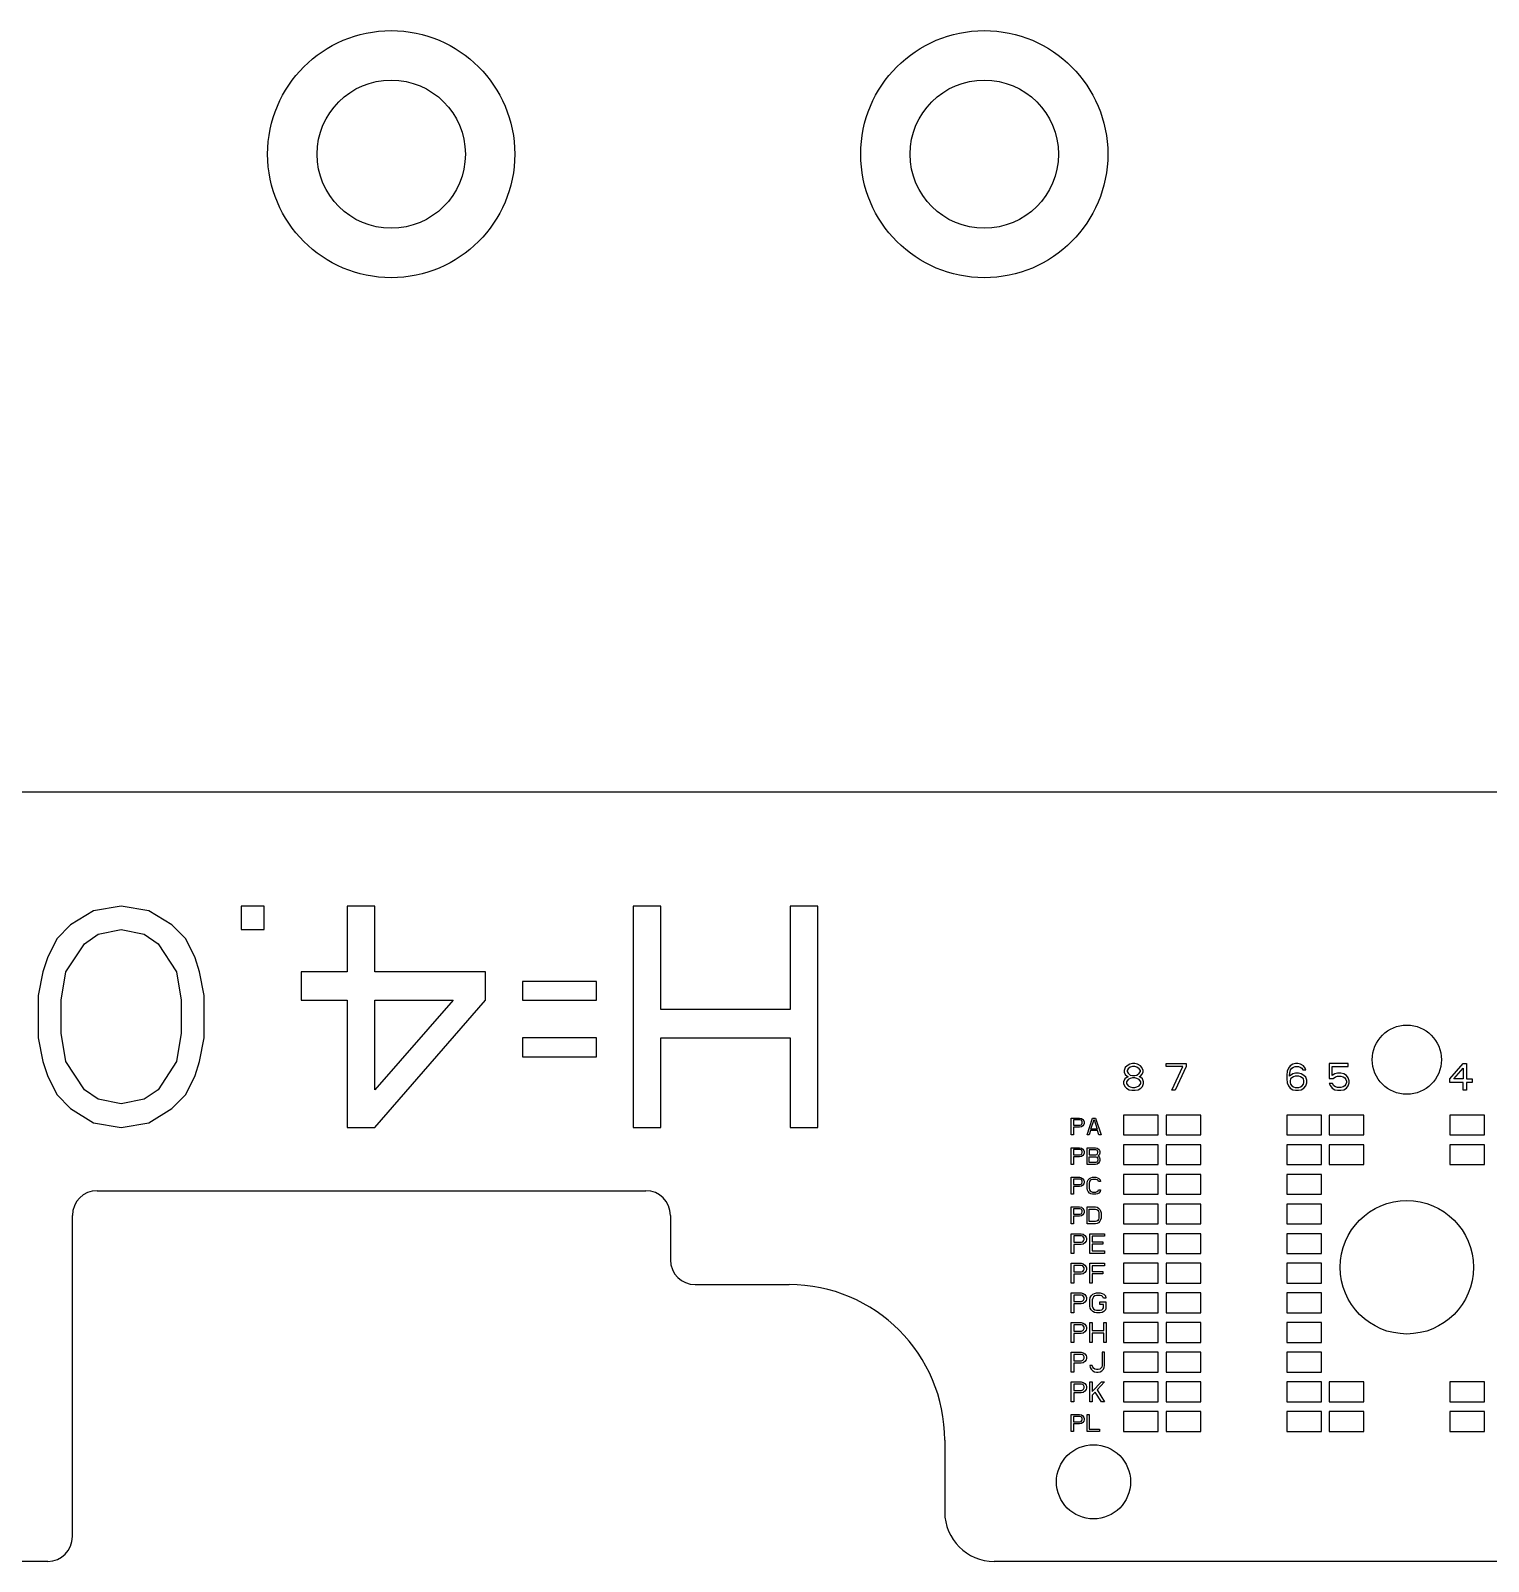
# Model space of a CAD drawing. Header units: millimetres. Extents: x 0 to 594, y 0 to 420.
# Drawn here: x 94.42 to 123.91, y 85.35 to 116.32 of the extents above; entities that cross this region are included whole.
import ezdxf

# ---------------------------------------------------------------- set-up
doc = ezdxf.new("R2010")
doc.units = ezdxf.units.MM
doc.header["$LTSCALE"] = 32.67
doc.layers.add('20_ALL_FEATURES', color=7, linetype='CONTINUOUS')
doc.layers.add('ASSEM_MEM', color=7, linetype='CONTINUOUS')

msp = doc.modelspace()

# ---------------------------------------------------------------- linework, layer by layer
at = {"layer": '20_ALL_FEATURES', "color": 5, "linetype": 'CONTINUOUS'}
for p, q in [((117.233, 94.377), (116.533, 94.377)), ((116.533, 94.377), (116.533, 93.977)), ((117.233, 93.977), (117.233, 94.377)), ((118.093, 94.377), (117.393, 94.377)), ((117.393, 94.377), (117.393, 93.977)), ((118.093, 93.977), (118.093, 94.377)), ((120.533, 94.377), (119.833, 94.377)), ((119.833, 94.377), (119.833, 93.977)), ((120.533, 93.977), (120.533, 94.377)), ((121.393, 94.377), (120.693, 94.377)), ((120.693, 94.377), (120.693, 93.977)), ((121.393, 93.977), (121.393, 94.377)), ((123.833, 94.377), (123.133, 94.377)), ((123.133, 94.377), (123.133, 93.977)), ((123.833, 93.977), (123.833, 94.377)), ((116.533, 93.977), (117.233, 93.977)), ((117.393, 93.977), (118.093, 93.977)), ((119.833, 93.977), (120.533, 93.977)), ((120.693, 93.977), (121.393, 93.977)), ((123.133, 93.977), (123.833, 93.977)), ((117.233, 93.777), (116.533, 93.777)), ((116.533, 93.777), (116.533, 93.377)), ((117.233, 93.377), (117.233, 93.777)), ((118.093, 93.777), (117.393, 93.777)), ((117.393, 93.777), (117.393, 93.377)), ((118.093, 93.377), (118.093, 93.777)), ((120.533, 93.777), (119.833, 93.777)), ((119.833, 93.777), (119.833, 93.377)), ((120.533, 93.377), (120.533, 93.777)), ((121.393, 93.777), (120.693, 93.777)), ((120.693, 93.777), (120.693, 93.377)), ((121.393, 93.377), (121.393, 93.777)), ((123.833, 93.777), (123.133, 93.777)), ((123.133, 93.777), (123.133, 93.377)), ((123.833, 93.377), (123.833, 93.777)), ((116.533, 93.377), (117.233, 93.377)), ((117.393, 93.377), (118.093, 93.377)), ((119.833, 93.377), (120.533, 93.377)), ((120.693, 93.377), (121.393, 93.377)), ((123.133, 93.377), (123.833, 93.377)), ((117.233, 93.177), (116.533, 93.177)), ((116.533, 93.177), (116.533, 92.777)), ((117.233, 92.777), (117.233, 93.177)), ((118.093, 93.177), (117.393, 93.177)), ((117.393, 93.177), (117.393, 92.777)), ((118.093, 92.777), (118.093, 93.177)), ((120.533, 93.177), (119.833, 93.177)), ((119.833, 93.177), (119.833, 92.777)), ((120.533, 92.777), (120.533, 93.177)), ((116.533, 92.777), (117.233, 92.777)), ((117.393, 92.777), (118.093, 92.777)), ((119.833, 92.777), (120.533, 92.777)), ((117.233, 92.577), (116.533, 92.577)), ((116.533, 92.577), (116.533, 92.177)), ((117.233, 92.177), (117.233, 92.577)), ((118.093, 92.577), (117.393, 92.577)), ((117.393, 92.577), (117.393, 92.177)), ((118.093, 92.177), (118.093, 92.577)), ((120.533, 92.577), (119.833, 92.577)), ((119.833, 92.577), (119.833, 92.177)), ((120.533, 92.177), (120.533, 92.577)), ((116.533, 92.177), (117.233, 92.177)), ((117.393, 92.177), (118.093, 92.177)), ((119.833, 92.177), (120.533, 92.177)), ((117.233, 91.977), (116.533, 91.977)), ((116.533, 91.977), (116.533, 91.577)), ((117.233, 91.577), (117.233, 91.977)), ((118.093, 91.977), (117.393, 91.977)), ((117.393, 91.977), (117.393, 91.577)), ((118.093, 91.577), (118.093, 91.977)), ((120.533, 91.977), (119.833, 91.977)), ((119.833, 91.977), (119.833, 91.577)), ((120.533, 91.577), (120.533, 91.977)), ((116.533, 91.577), (117.233, 91.577)), ((117.233, 91.377), (116.533, 91.377)), ((116.533, 91.377), (116.533, 90.977)), ((117.233, 90.977), (117.233, 91.377)), ((117.393, 91.577), (118.093, 91.577)), ((118.093, 91.377), (117.393, 91.377)), ((117.393, 91.377), (117.393, 90.977)), ((118.093, 90.977), (118.093, 91.377)), ((119.833, 91.577), (120.533, 91.577)), ((120.533, 91.377), (119.833, 91.377)), ((119.833, 91.377), (119.833, 90.977)), ((120.533, 90.977), (120.533, 91.377)), ((116.533, 90.977), (117.233, 90.977)), ((117.233, 90.777), (116.533, 90.777)), ((116.533, 90.777), (116.533, 90.377)), ((117.233, 90.377), (117.233, 90.777)), ((117.393, 90.977), (118.093, 90.977)), ((118.093, 90.777), (117.393, 90.777)), ((117.393, 90.777), (117.393, 90.377)), ((118.093, 90.377), (118.093, 90.777)), ((119.833, 90.977), (120.533, 90.977)), ((120.533, 90.777), (119.833, 90.777)), ((119.833, 90.777), (119.833, 90.377)), ((120.533, 90.377), (120.533, 90.777)), ((116.533, 90.377), (117.233, 90.377)), ((117.233, 90.177), (116.533, 90.177)), ((116.533, 90.177), (116.533, 89.777)), ((117.233, 89.777), (117.233, 90.177)), ((117.393, 90.377), (118.093, 90.377)), ((118.093, 90.177), (117.393, 90.177)), ((117.393, 90.177), (117.393, 89.777)), ((118.093, 89.777), (118.093, 90.177)), ((119.833, 90.377), (120.533, 90.377)), ((120.533, 90.177), (119.833, 90.177)), ((119.833, 90.177), (119.833, 89.777)), ((120.533, 89.777), (120.533, 90.177)), ((116.533, 89.777), (117.233, 89.777)), ((117.233, 89.577), (116.533, 89.577)), ((116.533, 89.577), (116.533, 89.177)), ((117.233, 89.177), (117.233, 89.577)), ((117.393, 89.777), (118.093, 89.777)), ((118.093, 89.577), (117.393, 89.577)), ((117.393, 89.577), (117.393, 89.177)), ((118.093, 89.177), (118.093, 89.577)), ((119.833, 89.777), (120.533, 89.777)), ((120.533, 89.577), (119.833, 89.577)), ((119.833, 89.577), (119.833, 89.177)), ((120.533, 89.177), (120.533, 89.577)), ((116.533, 89.177), (117.233, 89.177)), ((117.233, 88.977), (116.533, 88.977)), ((116.533, 88.977), (116.533, 88.577)), ((117.233, 88.577), (117.233, 88.977)), ((117.393, 89.177), (118.093, 89.177)), ((118.093, 88.977), (117.393, 88.977)), ((117.393, 88.977), (117.393, 88.577)), ((118.093, 88.577), (118.093, 88.977)), ((119.833, 89.177), (120.533, 89.177)), ((120.533, 88.977), (119.833, 88.977)), ((119.833, 88.977), (119.833, 88.577)), ((120.533, 88.577), (120.533, 88.977)), ((121.393, 88.977), (120.693, 88.977)), ((120.693, 88.977), (120.693, 88.577)), ((121.393, 88.577), (121.393, 88.977)), ((123.833, 88.977), (123.133, 88.977)), ((123.133, 88.977), (123.133, 88.577)), ((123.833, 88.577), (123.833, 88.977)), ((116.533, 88.577), (117.233, 88.577)), ((117.393, 88.577), (118.093, 88.577)), ((119.833, 88.577), (120.533, 88.577)), ((120.693, 88.577), (121.393, 88.577)), ((123.133, 88.577), (123.833, 88.577)), ((117.233, 88.377), (116.533, 88.377)), ((116.533, 88.377), (116.533, 87.977)), ((117.233, 87.977), (117.233, 88.377)), ((118.093, 88.377), (117.393, 88.377)), ((117.393, 88.377), (117.393, 87.977)), ((118.093, 87.977), (118.093, 88.377)), ((120.533, 88.377), (119.833, 88.377)), ((119.833, 88.377), (119.833, 87.977)), ((120.533, 87.977), (120.533, 88.377)), ((121.393, 88.377), (120.693, 88.377)), ((120.693, 88.377), (120.693, 87.977)), ((121.393, 87.977), (121.393, 88.377)), ((123.833, 88.377), (123.133, 88.377)), ((123.133, 88.377), (123.133, 87.977)), ((123.833, 87.977), (123.833, 88.377)), ((116.533, 87.977), (117.233, 87.977)), ((117.393, 87.977), (118.093, 87.977)), ((119.833, 87.977), (120.533, 87.977)), ((120.693, 87.977), (121.393, 87.977)), ((123.133, 87.977), (123.833, 87.977))]:
    msp.add_line(p, q, dxfattribs=at)
at = {"layer": 'ASSEM_MEM', "color": 3, "linetype": 'CONTINUOUS'}
for p, q in [((65.813, 100.917), (170.74, 100.917)), ((95.69, 98.511), (95.224, 98.225)), ((96.25, 98.606), (95.69, 98.511)), ((96.81, 98.511), (96.25, 98.606)), ((97.277, 98.225), (96.81, 98.511)), ((98.677, 98.606), (98.677, 98.13)), ((99.144, 98.606), (98.677, 98.606)), ((99.144, 98.13), (99.144, 98.606)), ((100.824, 98.606), (100.824, 97.272)), ((101.384, 98.606), (100.824, 98.606)), ((101.384, 97.272), (101.384, 98.606)), ((107.17, 98.606), (106.61, 98.606)), ((106.61, 98.606), (106.61, 94.126)), ((107.17, 96.509), (107.17, 98.606)), ((110.344, 98.606), (109.784, 98.606)), ((109.784, 98.606), (109.784, 96.509)), ((110.344, 94.126), (110.344, 98.606)), ((95.224, 98.225), (94.944, 97.939)), ((97.557, 97.939), (97.277, 98.225)), ((94.944, 97.939), (94.757, 97.558)), ((95.504, 97.844), (95.784, 98.034)), ((95.784, 98.034), (96.25, 98.13)), ((96.25, 98.13), (96.717, 98.034)), ((96.717, 98.034), (96.997, 97.844)), ((97.744, 97.558), (97.557, 97.939)), ((98.677, 98.13), (99.144, 98.13)), ((94.757, 97.558), (94.664, 97.272)), ((95.13, 97.272), (95.504, 97.844)), ((96.997, 97.844), (97.37, 97.272)), ((97.837, 97.272), (97.744, 97.558)), ((94.664, 97.272), (94.57, 96.795)), ((95.037, 96.7), (95.13, 97.272)), ((97.37, 97.272), (97.464, 96.7)), ((97.93, 96.795), (97.837, 97.272)), ((99.89, 97.272), (99.89, 96.7)), ((100.824, 97.272), (99.89, 97.272)), ((103.624, 97.272), (101.384, 97.272)), ((103.624, 96.7), (103.624, 97.272)), ((105.864, 97.081), (104.37, 97.081)), ((104.37, 97.081), (104.37, 96.7)), ((105.864, 96.7), (105.864, 97.081)), ((94.57, 96.795), (94.57, 95.937)), ((95.037, 96.033), (95.037, 96.7)), ((97.464, 96.7), (97.464, 96.033)), ((97.93, 95.937), (97.93, 96.795)), ((99.89, 96.7), (100.824, 96.7)), ((100.824, 96.7), (100.824, 94.126)), ((101.384, 94.889), (101.384, 96.7)), ((101.384, 96.7), (102.97, 96.7)), ((101.384, 94.126), (103.624, 96.7)), ((102.97, 96.7), (101.384, 94.889)), ((104.37, 96.7), (105.864, 96.7)), ((109.784, 96.509), (107.17, 96.509)), ((95.13, 95.461), (95.037, 96.033)), ((97.464, 96.033), (97.37, 95.461)), ((94.57, 95.937), (94.664, 95.461)), ((97.837, 95.461), (97.93, 95.937)), ((105.864, 95.937), (104.37, 95.937)), ((104.37, 95.937), (104.37, 95.556)), ((105.864, 95.556), (105.864, 95.937)), ((107.17, 95.937), (109.784, 95.937)), ((107.17, 94.126), (107.17, 95.937)), ((109.784, 95.937), (109.784, 94.126)), ((94.664, 95.461), (94.757, 95.175)), ((95.504, 94.889), (95.13, 95.461)), ((97.37, 95.461), (96.997, 94.889)), ((97.744, 95.175), (97.837, 95.461)), ((104.37, 95.556), (105.864, 95.556)), ((94.757, 95.175), (94.944, 94.793)), ((97.557, 94.793), (97.744, 95.175)), ((94.944, 94.793), (95.224, 94.508)), ((95.784, 94.698), (95.504, 94.889)), ((96.997, 94.889), (96.717, 94.698)), ((97.277, 94.508), (97.557, 94.793)), ((95.224, 94.508), (95.69, 94.222)), ((96.25, 94.603), (95.784, 94.698)), ((96.717, 94.698), (96.25, 94.603)), ((96.81, 94.222), (97.277, 94.508)), ((95.69, 94.222), (96.25, 94.126)), ((96.25, 94.126), (96.81, 94.222)), ((117.233, 94.377), (116.533, 94.377)), ((116.533, 94.377), (116.533, 93.977)), ((117.233, 93.977), (117.233, 94.377)), ((118.093, 94.377), (117.393, 94.377)), ((117.393, 94.377), (117.393, 93.977)), ((118.093, 93.977), (118.093, 94.377)), ((120.533, 94.377), (119.833, 94.377)), ((119.833, 94.377), (119.833, 93.977)), ((120.533, 93.977), (120.533, 94.377)), ((121.393, 94.377), (120.693, 94.377)), ((120.693, 94.377), (120.693, 93.977)), ((121.393, 93.977), (121.393, 94.377)), ((123.833, 94.377), (123.133, 94.377)), ((123.133, 94.377), (123.133, 93.977)), ((123.833, 93.977), (123.833, 94.377)), ((100.824, 94.126), (101.384, 94.126)), ((106.61, 94.126), (107.17, 94.126)), ((109.784, 94.126), (110.344, 94.126)), ((116.533, 93.977), (117.233, 93.977)), ((117.393, 93.977), (118.093, 93.977)), ((119.833, 93.977), (120.533, 93.977)), ((120.693, 93.977), (121.393, 93.977)), ((123.133, 93.977), (123.833, 93.977)), ((117.233, 93.777), (116.533, 93.777)), ((116.533, 93.777), (116.533, 93.377)), ((117.233, 93.377), (117.233, 93.777)), ((118.093, 93.777), (117.393, 93.777)), ((117.393, 93.777), (117.393, 93.377)), ((118.093, 93.377), (118.093, 93.777)), ((120.533, 93.777), (119.833, 93.777)), ((119.833, 93.777), (119.833, 93.377)), ((120.533, 93.377), (120.533, 93.777)), ((121.393, 93.777), (120.693, 93.777)), ((120.693, 93.777), (120.693, 93.377)), ((121.393, 93.377), (121.393, 93.777)), ((123.833, 93.777), (123.133, 93.777)), ((123.133, 93.777), (123.133, 93.377)), ((123.833, 93.377), (123.833, 93.777)), ((116.533, 93.377), (117.233, 93.377)), ((117.393, 93.377), (118.093, 93.377)), ((119.833, 93.377), (120.533, 93.377)), ((120.693, 93.377), (121.393, 93.377)), ((123.133, 93.377), (123.833, 93.377)), ((117.233, 93.177), (116.533, 93.177)), ((116.533, 93.177), (116.533, 92.777)), ((117.233, 92.777), (117.233, 93.177)), ((118.093, 93.177), (117.393, 93.177)), ((117.393, 93.177), (117.393, 92.777)), ((118.093, 92.777), (118.093, 93.177)), ((120.533, 93.177), (119.833, 93.177)), ((119.833, 93.177), (119.833, 92.777)), ((120.533, 92.777), (120.533, 93.177)), ((116.533, 92.777), (117.233, 92.777)), ((117.393, 92.777), (118.093, 92.777)), ((119.833, 92.777), (120.533, 92.777)), ((117.233, 92.577), (116.533, 92.577)), ((116.533, 92.577), (116.533, 92.177)), ((117.233, 92.177), (117.233, 92.577)), ((118.093, 92.577), (117.393, 92.577)), ((117.393, 92.577), (117.393, 92.177)), ((118.093, 92.177), (118.093, 92.577)), ((120.533, 92.577), (119.833, 92.577)), ((119.833, 92.577), (119.833, 92.177)), ((120.533, 92.177), (120.533, 92.577)), ((116.533, 92.177), (117.233, 92.177)), ((117.393, 92.177), (118.093, 92.177)), ((119.833, 92.177), (120.533, 92.177)), ((117.233, 91.977), (116.533, 91.977)), ((116.533, 91.977), (116.533, 91.577)), ((117.233, 91.577), (117.233, 91.977)), ((118.093, 91.977), (117.393, 91.977)), ((117.393, 91.977), (117.393, 91.577)), ((118.093, 91.577), (118.093, 91.977)), ((120.533, 91.977), (119.833, 91.977)), ((119.833, 91.977), (119.833, 91.577)), ((120.533, 91.577), (120.533, 91.977)), ((116.533, 91.577), (117.233, 91.577)), ((117.233, 91.377), (116.533, 91.377)), ((116.533, 91.377), (116.533, 90.977)), ((117.233, 90.977), (117.233, 91.377)), ((117.393, 91.577), (118.093, 91.577)), ((118.093, 91.377), (117.393, 91.377)), ((117.393, 91.377), (117.393, 90.977)), ((118.093, 90.977), (118.093, 91.377)), ((119.833, 91.577), (120.533, 91.577)), ((120.533, 91.377), (119.833, 91.377)), ((119.833, 91.377), (119.833, 90.977)), ((120.533, 90.977), (120.533, 91.377)), ((116.533, 90.977), (117.233, 90.977)), ((117.233, 90.777), (116.533, 90.777)), ((116.533, 90.777), (116.533, 90.377)), ((117.233, 90.377), (117.233, 90.777)), ((117.393, 90.977), (118.093, 90.977)), ((118.093, 90.777), (117.393, 90.777)), ((117.393, 90.777), (117.393, 90.377)), ((118.093, 90.377), (118.093, 90.777)), ((119.833, 90.977), (120.533, 90.977)), ((120.533, 90.777), (119.833, 90.777)), ((119.833, 90.777), (119.833, 90.377)), ((120.533, 90.377), (120.533, 90.777)), ((116.533, 90.377), (117.233, 90.377)), ((117.233, 90.177), (116.533, 90.177)), ((116.533, 90.177), (116.533, 89.777)), ((117.233, 89.777), (117.233, 90.177)), ((117.393, 90.377), (118.093, 90.377)), ((118.093, 90.177), (117.393, 90.177)), ((117.393, 90.177), (117.393, 89.777)), ((118.093, 89.777), (118.093, 90.177)), ((119.833, 90.377), (120.533, 90.377)), ((120.533, 90.177), (119.833, 90.177)), ((119.833, 90.177), (119.833, 89.777)), ((120.533, 89.777), (120.533, 90.177)), ((116.533, 89.777), (117.233, 89.777)), ((117.233, 89.577), (116.533, 89.577)), ((116.533, 89.577), (116.533, 89.177)), ((117.233, 89.177), (117.233, 89.577)), ((117.393, 89.777), (118.093, 89.777)), ((118.093, 89.577), (117.393, 89.577)), ((117.393, 89.577), (117.393, 89.177)), ((118.093, 89.177), (118.093, 89.577)), ((119.833, 89.777), (120.533, 89.777)), ((120.533, 89.577), (119.833, 89.577)), ((119.833, 89.577), (119.833, 89.177)), ((120.533, 89.177), (120.533, 89.577)), ((116.533, 89.177), (117.233, 89.177)), ((117.233, 88.977), (116.533, 88.977)), ((116.533, 88.977), (116.533, 88.577)), ((117.233, 88.577), (117.233, 88.977)), ((117.393, 89.177), (118.093, 89.177)), ((118.093, 88.977), (117.393, 88.977)), ((117.393, 88.977), (117.393, 88.577)), ((118.093, 88.577), (118.093, 88.977)), ((119.833, 89.177), (120.533, 89.177)), ((120.533, 88.977), (119.833, 88.977)), ((119.833, 88.977), (119.833, 88.577)), ((120.533, 88.577), (120.533, 88.977)), ((121.393, 88.977), (120.693, 88.977)), ((120.693, 88.977), (120.693, 88.577)), ((121.393, 88.577), (121.393, 88.977)), ((123.833, 88.977), (123.133, 88.977)), ((123.133, 88.977), (123.133, 88.577)), ((123.833, 88.577), (123.833, 88.977)), ((116.533, 88.577), (117.233, 88.577)), ((117.393, 88.577), (118.093, 88.577)), ((119.833, 88.577), (120.533, 88.577)), ((120.693, 88.577), (121.393, 88.577)), ((123.133, 88.577), (123.833, 88.577)), ((117.233, 88.377), (116.533, 88.377)), ((116.533, 88.377), (116.533, 87.977)), ((117.233, 87.977), (117.233, 88.377)), ((118.093, 88.377), (117.393, 88.377)), ((117.393, 88.377), (117.393, 87.977)), ((118.093, 87.977), (118.093, 88.377)), ((120.533, 88.377), (119.833, 88.377)), ((119.833, 88.377), (119.833, 87.977)), ((120.533, 87.977), (120.533, 88.377)), ((121.393, 88.377), (120.693, 88.377)), ((120.693, 88.377), (120.693, 87.977)), ((121.393, 87.977), (121.393, 88.377)), ((123.833, 88.377), (123.133, 88.377)), ((123.133, 88.377), (123.133, 87.977)), ((123.833, 87.977), (123.833, 88.377)), ((116.533, 87.977), (117.233, 87.977)), ((117.393, 87.977), (118.093, 87.977)), ((119.833, 87.977), (120.533, 87.977)), ((120.693, 87.977), (121.393, 87.977)), ((123.133, 87.977), (123.833, 87.977))]:
    msp.add_line(p, q, dxfattribs=at)
at = {"layer": 'ASSEM_MEM', "color": 7, "linetype": 'CONTINUOUS'}
for p, q in [((116.657, 95.405), (116.601, 95.371)), ((116.713, 95.417), (116.657, 95.405)), ((116.758, 95.417), (116.713, 95.417)), ((116.814, 95.405), (116.758, 95.417)), ((116.871, 95.371), (116.814, 95.405)), ((117.393, 95.417), (117.798, 95.417)), ((117.393, 95.359), (117.393, 95.417)), ((117.798, 95.417), (117.798, 95.359)), ((119.957, 95.405), (119.901, 95.371)), ((120.013, 95.417), (119.957, 95.405)), ((120.058, 95.417), (120.013, 95.417)), ((120.114, 95.405), (120.058, 95.417)), ((120.171, 95.371), (120.114, 95.405)), ((121.076, 95.417), (120.693, 95.417)), ((120.693, 95.417), (120.693, 95.118)), ((121.076, 95.359), (121.076, 95.417)), ((123.133, 95.107), (123.403, 95.417)), ((123.403, 95.417), (123.471, 95.417)), ((123.471, 95.417), (123.471, 95.107)), ((116.556, 95.107), (116.533, 95.049)), ((116.567, 95.336), (116.544, 95.279)), ((116.544, 95.279), (116.544, 95.244)), ((116.544, 95.244), (116.567, 95.199)), ((116.601, 95.141), (116.556, 95.107)), ((116.601, 95.371), (116.567, 95.336)), ((116.567, 95.199), (116.601, 95.164)), ((116.623, 95.095), (116.589, 95.049)), ((116.623, 95.313), (116.601, 95.279)), ((116.601, 95.279), (116.601, 95.256)), ((116.601, 95.256), (116.623, 95.222)), ((116.601, 95.164), (116.623, 95.153)), ((116.623, 95.153), (116.601, 95.141)), ((116.668, 95.348), (116.623, 95.313)), ((116.623, 95.222), (116.668, 95.187)), ((116.668, 95.118), (116.623, 95.095)), ((116.713, 95.359), (116.668, 95.348)), ((116.668, 95.187), (116.713, 95.176)), ((116.713, 95.13), (116.668, 95.118)), ((116.758, 95.359), (116.713, 95.359)), ((116.713, 95.176), (116.758, 95.176)), ((116.758, 95.13), (116.713, 95.13)), ((116.803, 95.348), (116.758, 95.359)), ((116.758, 95.176), (116.803, 95.187)), ((116.803, 95.118), (116.758, 95.13)), ((116.848, 95.313), (116.803, 95.348)), ((116.803, 95.187), (116.848, 95.222)), ((116.848, 95.095), (116.803, 95.118)), ((116.871, 95.279), (116.848, 95.313)), ((116.848, 95.222), (116.871, 95.256)), ((116.848, 95.153), (116.871, 95.164)), ((116.871, 95.141), (116.848, 95.153)), ((116.882, 95.049), (116.848, 95.095)), ((116.904, 95.336), (116.871, 95.371)), ((116.871, 95.256), (116.871, 95.279)), ((116.871, 95.164), (116.904, 95.199)), ((116.916, 95.107), (116.871, 95.141)), ((116.927, 95.279), (116.904, 95.336)), ((116.904, 95.199), (116.927, 95.244)), ((116.938, 95.049), (116.916, 95.107)), ((116.927, 95.244), (116.927, 95.279)), ((117.731, 95.359), (117.393, 95.359)), ((117.506, 94.877), (117.731, 95.359)), ((117.798, 95.359), (117.573, 94.877)), ((119.844, 95.267), (119.833, 95.187)), ((119.833, 95.187), (119.833, 95.107)), ((119.833, 95.107), (119.844, 95.026)), ((119.867, 95.325), (119.844, 95.267)), ((119.901, 95.371), (119.867, 95.325)), ((119.889, 95.187), (119.901, 95.256)), ((119.957, 95.21), (119.889, 95.164)), ((119.889, 95.164), (119.889, 95.187)), ((119.901, 95.256), (119.912, 95.29)), ((119.912, 95.107), (119.901, 95.072)), ((119.912, 95.29), (119.934, 95.325)), ((119.934, 95.13), (119.912, 95.107)), ((119.934, 95.325), (119.968, 95.348)), ((119.968, 95.153), (119.934, 95.13)), ((120.013, 95.222), (119.957, 95.21)), ((119.968, 95.348), (120.002, 95.359)), ((120.002, 95.164), (119.968, 95.153)), ((120.002, 95.359), (120.069, 95.359)), ((120.081, 95.164), (120.002, 95.164)), ((120.069, 95.222), (120.013, 95.222)), ((120.069, 95.359), (120.103, 95.348)), ((120.126, 95.21), (120.069, 95.222)), ((120.114, 95.153), (120.081, 95.164)), ((120.103, 95.348), (120.137, 95.325)), ((120.148, 95.13), (120.114, 95.153)), ((120.182, 95.176), (120.126, 95.21)), ((120.137, 95.325), (120.159, 95.29)), ((120.171, 95.107), (120.148, 95.13)), ((120.159, 95.29), (120.216, 95.29)), ((120.204, 95.325), (120.171, 95.371)), ((120.182, 95.072), (120.171, 95.107)), ((120.216, 95.141), (120.182, 95.176)), ((120.216, 95.29), (120.204, 95.325)), ((120.238, 95.084), (120.216, 95.141)), ((120.238, 95.026), (120.238, 95.084)), ((120.693, 95.118), (120.772, 95.118)), ((120.749, 95.359), (121.076, 95.359)), ((120.749, 95.176), (120.749, 95.359)), ((120.806, 95.21), (120.749, 95.176)), ((120.772, 95.118), (120.817, 95.153)), ((120.862, 95.222), (120.806, 95.21)), ((120.817, 95.153), (120.862, 95.164)), ((120.929, 95.222), (120.862, 95.222)), ((120.862, 95.164), (120.929, 95.164)), ((120.986, 95.21), (120.929, 95.222)), ((120.929, 95.164), (120.974, 95.153)), ((120.974, 95.153), (121.008, 95.13)), ((121.042, 95.176), (120.986, 95.21)), ((121.008, 95.13), (121.031, 95.095)), ((121.031, 95.095), (121.042, 95.061)), ((121.076, 95.13), (121.042, 95.176)), ((121.098, 95.072), (121.076, 95.13)), ((123.133, 95.038), (123.133, 95.107)), ((123.212, 95.107), (123.403, 95.325)), ((123.403, 95.107), (123.212, 95.107)), ((123.403, 95.325), (123.403, 95.107)), ((123.471, 95.107), (123.583, 95.107)), ((123.583, 95.107), (123.583, 95.038)), ((116.533, 95.049), (116.533, 95.015)), ((116.533, 95.015), (116.556, 94.957)), ((116.556, 94.957), (116.589, 94.923)), ((116.589, 95.049), (116.589, 95.015)), ((116.589, 95.015), (116.623, 94.969)), ((116.589, 94.923), (116.646, 94.888)), ((116.623, 94.969), (116.668, 94.946)), ((116.646, 94.888), (116.702, 94.877)), ((116.668, 94.946), (116.713, 94.934)), ((116.702, 94.877), (116.769, 94.877)), ((116.713, 94.934), (116.758, 94.934)), ((116.758, 94.934), (116.803, 94.946)), ((116.769, 94.877), (116.826, 94.888)), ((116.803, 94.946), (116.848, 94.969)), ((116.826, 94.888), (116.882, 94.923)), ((116.848, 94.969), (116.882, 95.015)), ((116.882, 95.015), (116.882, 95.049)), ((116.882, 94.923), (116.916, 94.957)), ((116.916, 94.957), (116.938, 95.015)), ((116.938, 95.015), (116.938, 95.049)), ((117.573, 94.877), (117.506, 94.877)), ((119.844, 95.026), (119.867, 94.969)), ((119.867, 94.969), (119.901, 94.923)), ((119.901, 95.072), (119.901, 95.038)), ((119.901, 95.038), (119.912, 95.003)), ((119.901, 94.923), (119.957, 94.888)), ((119.912, 95.003), (119.934, 94.969)), ((119.934, 94.969), (119.968, 94.946)), ((119.957, 94.888), (120.013, 94.877)), ((119.968, 94.946), (120.002, 94.934)), ((120.002, 94.934), (120.081, 94.934)), ((120.013, 94.877), (120.069, 94.877)), ((120.069, 94.877), (120.126, 94.888)), ((120.081, 94.934), (120.114, 94.946)), ((120.114, 94.946), (120.148, 94.969)), ((120.126, 94.888), (120.182, 94.923)), ((120.148, 94.969), (120.171, 95.003)), ((120.171, 95.003), (120.182, 95.038)), ((120.182, 95.038), (120.182, 95.072)), ((120.182, 94.923), (120.216, 94.969)), ((120.216, 94.969), (120.238, 95.026)), ((120.761, 95.015), (120.693, 95.015)), ((120.693, 95.015), (120.716, 94.969)), ((120.716, 94.969), (120.749, 94.923)), ((120.749, 94.923), (120.806, 94.888)), ((120.783, 94.969), (120.761, 95.015)), ((120.817, 94.946), (120.783, 94.969)), ((120.806, 94.888), (120.862, 94.877)), ((120.862, 94.934), (120.817, 94.946)), ((120.929, 94.934), (120.862, 94.934)), ((120.862, 94.877), (120.929, 94.877)), ((120.974, 94.946), (120.929, 94.934)), ((120.929, 94.877), (120.986, 94.888)), ((121.008, 94.969), (120.974, 94.946)), ((120.986, 94.888), (121.042, 94.923)), ((121.031, 95.003), (121.008, 94.969)), ((121.042, 95.038), (121.031, 95.003)), ((121.042, 95.061), (121.042, 95.038)), ((121.042, 94.923), (121.076, 94.969)), ((121.076, 94.969), (121.098, 95.026)), ((121.098, 95.026), (121.098, 95.072)), ((123.403, 95.038), (123.133, 95.038)), ((123.403, 94.877), (123.403, 95.038)), ((123.471, 94.877), (123.403, 94.877)), ((123.583, 95.038), (123.471, 95.038)), ((123.471, 95.038), (123.471, 94.877)), ((115.473, 94.317), (115.643, 94.317)), ((115.473, 93.977), (115.473, 94.317)), ((115.65, 94.281), (115.516, 94.281)), ((115.516, 94.281), (115.516, 94.172)), ((115.516, 94.172), (115.65, 94.172)), ((115.643, 94.317), (115.679, 94.31)), ((115.672, 94.273), (115.65, 94.281)), ((115.65, 94.172), (115.672, 94.179)), ((115.686, 94.259), (115.672, 94.273)), ((115.672, 94.179), (115.686, 94.194)), ((115.679, 94.31), (115.707, 94.288)), ((115.707, 94.158), (115.679, 94.136)), ((115.693, 94.237), (115.686, 94.259)), ((115.686, 94.194), (115.693, 94.216)), ((115.693, 94.216), (115.693, 94.237)), ((115.707, 94.288), (115.728, 94.259)), ((115.728, 94.187), (115.707, 94.158)), ((115.728, 94.259), (115.735, 94.237)), ((115.735, 94.208), (115.728, 94.187)), ((115.735, 94.237), (115.735, 94.208)), ((115.792, 93.977), (115.905, 94.317)), ((115.87, 94.093), (115.934, 94.288)), ((115.905, 94.317), (115.962, 94.317)), ((115.934, 94.288), (115.998, 94.093)), ((115.962, 94.317), (116.075, 93.977)), ((115.516, 93.977), (115.473, 93.977)), ((115.643, 94.129), (115.516, 94.129)), ((115.516, 94.129), (115.516, 93.977)), ((115.679, 94.136), (115.643, 94.129)), ((115.835, 93.977), (115.792, 93.977)), ((115.863, 94.064), (115.835, 93.977)), ((116.005, 94.064), (115.863, 94.064)), ((115.998, 94.093), (115.87, 94.093)), ((116.033, 93.977), (116.005, 94.064)), ((116.075, 93.977), (116.033, 93.977)), ((115.473, 93.717), (115.643, 93.717)), ((115.473, 93.377), (115.473, 93.717)), ((115.65, 93.681), (115.516, 93.681)), ((115.516, 93.681), (115.516, 93.572)), ((115.516, 93.572), (115.65, 93.572)), ((115.643, 93.717), (115.679, 93.71)), ((115.679, 93.536), (115.643, 93.529)), ((115.672, 93.673), (115.65, 93.681)), ((115.65, 93.572), (115.672, 93.579)), ((115.686, 93.659), (115.672, 93.673)), ((115.672, 93.579), (115.686, 93.594)), ((115.679, 93.71), (115.707, 93.688)), ((115.707, 93.558), (115.679, 93.536)), ((115.693, 93.637), (115.686, 93.659)), ((115.686, 93.594), (115.693, 93.616)), ((115.693, 93.616), (115.693, 93.637)), ((115.707, 93.688), (115.728, 93.659)), ((115.728, 93.587), (115.707, 93.558)), ((115.728, 93.659), (115.735, 93.637)), ((115.735, 93.608), (115.728, 93.587)), ((115.735, 93.637), (115.735, 93.608)), ((115.792, 93.717), (115.962, 93.717)), ((115.792, 93.377), (115.792, 93.717)), ((115.969, 93.673), (115.835, 93.673)), ((115.835, 93.673), (115.835, 93.572)), ((115.835, 93.572), (115.969, 93.572)), ((115.962, 93.717), (115.998, 93.71)), ((115.99, 93.666), (115.969, 93.673)), ((115.969, 93.572), (115.99, 93.579)), ((116.005, 93.652), (115.99, 93.666)), ((115.99, 93.579), (116.005, 93.594)), ((115.998, 93.71), (116.026, 93.688)), ((116.012, 93.63), (116.005, 93.652)), ((116.005, 93.594), (116.012, 93.616)), ((116.012, 93.616), (116.012, 93.63)), ((116.026, 93.558), (116.012, 93.55)), ((116.012, 93.55), (116.026, 93.543)), ((116.026, 93.688), (116.047, 93.659)), ((116.047, 93.587), (116.026, 93.558)), ((116.026, 93.543), (116.047, 93.514)), ((116.047, 93.659), (116.054, 93.637)), ((116.054, 93.608), (116.047, 93.587)), ((116.054, 93.637), (116.054, 93.608)), ((115.516, 93.377), (115.473, 93.377)), ((115.643, 93.529), (115.516, 93.529)), ((115.516, 93.529), (115.516, 93.377)), ((115.962, 93.377), (115.792, 93.377)), ((115.835, 93.529), (115.969, 93.529)), ((115.835, 93.42), (115.835, 93.529)), ((115.969, 93.42), (115.835, 93.42)), ((115.998, 93.384), (115.962, 93.377)), ((115.969, 93.529), (115.99, 93.522)), ((115.99, 93.427), (115.969, 93.42)), ((115.99, 93.522), (116.005, 93.507)), ((116.005, 93.442), (115.99, 93.427)), ((116.026, 93.406), (115.998, 93.384)), ((116.005, 93.507), (116.012, 93.485)), ((116.012, 93.464), (116.005, 93.442)), ((116.012, 93.485), (116.012, 93.464)), ((116.047, 93.435), (116.026, 93.406)), ((116.047, 93.514), (116.054, 93.493)), ((116.054, 93.456), (116.047, 93.435)), ((116.054, 93.493), (116.054, 93.456)), ((115.473, 93.117), (115.643, 93.117)), ((115.473, 92.777), (115.473, 93.117)), ((115.65, 93.081), (115.516, 93.081)), ((115.516, 93.081), (115.516, 92.972)), ((115.516, 92.972), (115.65, 92.972)), ((115.643, 92.929), (115.516, 92.929)), ((115.516, 92.929), (115.516, 92.777)), ((115.643, 93.117), (115.679, 93.11)), ((115.679, 92.936), (115.643, 92.929)), ((115.672, 93.073), (115.65, 93.081)), ((115.65, 92.972), (115.672, 92.979)), ((115.686, 93.059), (115.672, 93.073)), ((115.672, 92.979), (115.686, 92.994)), ((115.679, 93.11), (115.707, 93.088)), ((115.707, 92.958), (115.679, 92.936)), ((115.693, 93.037), (115.686, 93.059)), ((115.686, 92.994), (115.693, 93.016)), ((115.693, 93.016), (115.693, 93.037)), ((115.707, 93.088), (115.728, 93.059)), ((115.728, 92.987), (115.707, 92.958)), ((115.728, 93.059), (115.735, 93.037)), ((115.735, 93.008), (115.728, 92.987)), ((115.735, 93.037), (115.735, 93.008)), ((115.792, 93.001), (115.799, 93.037)), ((115.792, 92.893), (115.792, 93.001)), ((115.799, 93.037), (115.813, 93.066)), ((115.813, 93.066), (115.842, 93.095)), ((115.842, 93.03), (115.835, 93.001)), ((115.835, 93.001), (115.835, 92.893)), ((115.842, 93.095), (115.87, 93.11)), ((115.856, 93.052), (115.842, 93.03)), ((115.877, 93.066), (115.856, 93.052)), ((115.87, 93.11), (115.905, 93.117)), ((115.905, 93.073), (115.877, 93.066)), ((115.905, 93.117), (115.969, 93.117)), ((115.969, 93.073), (115.905, 93.073)), ((115.969, 93.117), (116.005, 93.11)), ((115.998, 93.066), (115.969, 93.073)), ((116.019, 93.052), (115.998, 93.066)), ((116.005, 93.11), (116.033, 93.095)), ((116.026, 93.03), (116.019, 93.052)), ((116.068, 93.03), (116.026, 93.03)), ((116.033, 93.095), (116.061, 93.066)), ((116.061, 93.066), (116.068, 93.03)), ((95.763, 92.847), (106.863, 92.847)), ((115.516, 92.777), (115.473, 92.777)), ((115.799, 92.856), (115.792, 92.893)), ((115.813, 92.827), (115.799, 92.856)), ((115.842, 92.799), (115.813, 92.827)), ((115.835, 92.893), (115.842, 92.864)), ((115.842, 92.864), (115.856, 92.842)), ((115.87, 92.784), (115.842, 92.799)), ((115.856, 92.842), (115.877, 92.827)), ((115.905, 92.777), (115.87, 92.784)), ((115.877, 92.827), (115.905, 92.82)), ((115.905, 92.82), (115.969, 92.82)), ((115.969, 92.777), (115.905, 92.777)), ((115.969, 92.82), (115.998, 92.827)), ((116.005, 92.784), (115.969, 92.777)), ((115.998, 92.827), (116.019, 92.842)), ((116.033, 92.799), (116.005, 92.784)), ((116.019, 92.842), (116.026, 92.864)), ((116.026, 92.864), (116.068, 92.864)), ((116.061, 92.827), (116.033, 92.799)), ((116.068, 92.864), (116.061, 92.827)), ((95.263, 85.847), (95.263, 92.347)), ((107.363, 92.347), (107.363, 91.447)), ((115.473, 92.517), (115.643, 92.517)), ((115.473, 92.177), (115.473, 92.517)), ((115.65, 92.481), (115.516, 92.481)), ((115.516, 92.481), (115.516, 92.372)), ((115.516, 92.372), (115.65, 92.372)), ((115.643, 92.329), (115.516, 92.329)), ((115.516, 92.329), (115.516, 92.177)), ((115.643, 92.517), (115.679, 92.51)), ((115.679, 92.336), (115.643, 92.329)), ((115.672, 92.473), (115.65, 92.481)), ((115.65, 92.372), (115.672, 92.379)), ((115.686, 92.459), (115.672, 92.473)), ((115.672, 92.379), (115.686, 92.394)), ((115.679, 92.51), (115.707, 92.488)), ((115.707, 92.358), (115.679, 92.336)), ((115.693, 92.437), (115.686, 92.459)), ((115.686, 92.394), (115.693, 92.416)), ((115.693, 92.416), (115.693, 92.437)), ((115.707, 92.488), (115.728, 92.459)), ((115.728, 92.387), (115.707, 92.358)), ((115.728, 92.459), (115.735, 92.437)), ((115.735, 92.408), (115.728, 92.387)), ((115.735, 92.437), (115.735, 92.408)), ((115.792, 92.517), (115.962, 92.517)), ((115.792, 92.177), (115.792, 92.517)), ((115.835, 92.473), (115.962, 92.473)), ((115.835, 92.22), (115.835, 92.473)), ((115.962, 92.517), (115.998, 92.51)), ((115.962, 92.473), (115.99, 92.466)), ((115.99, 92.466), (116.012, 92.452)), ((115.998, 92.51), (116.026, 92.495)), ((116.012, 92.452), (116.026, 92.43)), ((116.026, 92.495), (116.054, 92.466)), ((116.026, 92.43), (116.033, 92.401)), ((116.033, 92.293), (116.026, 92.264)), ((116.033, 92.401), (116.033, 92.293)), ((116.054, 92.466), (116.068, 92.437)), ((116.068, 92.437), (116.075, 92.401)), ((116.075, 92.293), (116.068, 92.256)), ((116.075, 92.401), (116.075, 92.293)), ((115.516, 92.177), (115.473, 92.177)), ((115.962, 92.177), (115.792, 92.177)), ((115.962, 92.22), (115.835, 92.22)), ((115.99, 92.227), (115.962, 92.22)), ((115.998, 92.184), (115.962, 92.177)), ((116.012, 92.242), (115.99, 92.227)), ((116.026, 92.199), (115.998, 92.184)), ((116.026, 92.264), (116.012, 92.242)), ((116.054, 92.227), (116.026, 92.199)), ((116.068, 92.256), (116.054, 92.227)), ((115.473, 91.977), (115.673, 91.977)), ((115.473, 91.577), (115.473, 91.977)), ((115.682, 91.934), (115.523, 91.934)), ((115.523, 91.934), (115.523, 91.807)), ((115.523, 91.807), (115.682, 91.807)), ((115.673, 91.756), (115.523, 91.756)), ((115.523, 91.756), (115.523, 91.577)), ((115.673, 91.977), (115.715, 91.968)), ((115.715, 91.764), (115.673, 91.756)), ((115.707, 91.926), (115.682, 91.934)), ((115.682, 91.807), (115.707, 91.815)), ((115.723, 91.909), (115.707, 91.926)), ((115.707, 91.815), (115.723, 91.832)), ((115.715, 91.968), (115.748, 91.943)), ((115.748, 91.79), (115.715, 91.764)), ((115.732, 91.883), (115.723, 91.909)), ((115.723, 91.832), (115.732, 91.858)), ((115.732, 91.858), (115.732, 91.883)), ((115.748, 91.943), (115.773, 91.909)), ((115.773, 91.824), (115.748, 91.79)), ((115.773, 91.909), (115.782, 91.883)), ((115.782, 91.849), (115.773, 91.824)), ((115.782, 91.883), (115.782, 91.849)), ((115.848, 91.977), (116.148, 91.977)), ((115.848, 91.577), (115.848, 91.977)), ((116.148, 91.926), (115.898, 91.926)), ((115.898, 91.926), (115.898, 91.815)), ((115.898, 91.815), (116.115, 91.815)), ((116.115, 91.764), (115.898, 91.764)), ((115.898, 91.764), (115.898, 91.628)), ((116.115, 91.815), (116.115, 91.764)), ((116.148, 91.977), (116.148, 91.926)), ((115.523, 91.577), (115.473, 91.577)), ((115.473, 91.377), (115.673, 91.377)), ((115.473, 90.977), (115.473, 91.377)), ((115.673, 91.377), (115.715, 91.368)), ((115.715, 91.368), (115.748, 91.343)), ((116.148, 91.577), (115.848, 91.577)), ((115.848, 91.377), (116.148, 91.377)), ((115.848, 90.977), (115.848, 91.377)), ((115.898, 91.628), (116.148, 91.628)), ((116.148, 91.628), (116.148, 91.577)), ((116.148, 91.377), (116.148, 91.326)), ((115.682, 91.334), (115.523, 91.334)), ((115.523, 91.334), (115.523, 91.207)), ((115.523, 91.207), (115.682, 91.207)), ((115.673, 91.156), (115.523, 91.156)), ((115.523, 91.156), (115.523, 90.977)), ((115.715, 91.164), (115.673, 91.156)), ((115.707, 91.326), (115.682, 91.334)), ((115.682, 91.207), (115.707, 91.215)), ((115.723, 91.309), (115.707, 91.326)), ((115.707, 91.215), (115.723, 91.232)), ((115.748, 91.19), (115.715, 91.164)), ((115.732, 91.283), (115.723, 91.309)), ((115.723, 91.232), (115.732, 91.258)), ((115.732, 91.258), (115.732, 91.283)), ((115.748, 91.343), (115.773, 91.309)), ((115.773, 91.224), (115.748, 91.19)), ((115.773, 91.309), (115.782, 91.283)), ((115.782, 91.249), (115.773, 91.224)), ((115.782, 91.283), (115.782, 91.249)), ((116.148, 91.326), (115.898, 91.326)), ((115.898, 91.326), (115.898, 91.215)), ((115.898, 91.215), (116.115, 91.215)), ((116.115, 91.164), (115.898, 91.164)), ((115.898, 91.164), (115.898, 90.977)), ((116.115, 91.215), (116.115, 91.164)), ((107.863, 90.947), (109.763, 90.947)), ((115.523, 90.977), (115.473, 90.977)), ((115.473, 90.777), (115.673, 90.777)), ((115.473, 90.377), (115.473, 90.777)), ((115.673, 90.777), (115.715, 90.768)), ((115.715, 90.768), (115.748, 90.743)), ((115.748, 90.743), (115.773, 90.709)), ((115.898, 90.977), (115.848, 90.977)), ((115.873, 90.717), (115.907, 90.751)), ((115.907, 90.751), (115.94, 90.768)), ((115.94, 90.768), (115.982, 90.777)), ((115.982, 90.777), (116.057, 90.777)), ((116.057, 90.777), (116.098, 90.768)), ((116.098, 90.768), (116.132, 90.751)), ((116.132, 90.751), (116.165, 90.717)), ((115.682, 90.734), (115.523, 90.734)), ((115.523, 90.734), (115.523, 90.607)), ((115.523, 90.607), (115.682, 90.607)), ((115.673, 90.556), (115.523, 90.556)), ((115.523, 90.556), (115.523, 90.377)), ((115.715, 90.564), (115.673, 90.556)), ((115.707, 90.726), (115.682, 90.734)), ((115.682, 90.607), (115.707, 90.615)), ((115.723, 90.709), (115.707, 90.726)), ((115.707, 90.615), (115.723, 90.632)), ((115.748, 90.59), (115.715, 90.564)), ((115.732, 90.683), (115.723, 90.709)), ((115.723, 90.632), (115.732, 90.658)), ((115.732, 90.658), (115.732, 90.683)), ((115.773, 90.624), (115.748, 90.59)), ((115.773, 90.709), (115.782, 90.683)), ((115.782, 90.649), (115.773, 90.624)), ((115.782, 90.683), (115.782, 90.649)), ((115.848, 90.641), (115.857, 90.683)), ((115.848, 90.513), (115.848, 90.641)), ((115.857, 90.47), (115.848, 90.513)), ((115.857, 90.683), (115.873, 90.717)), ((115.873, 90.436), (115.857, 90.47)), ((115.907, 90.402), (115.873, 90.436)), ((115.907, 90.675), (115.898, 90.641)), ((115.898, 90.641), (115.898, 90.513)), ((115.898, 90.513), (115.907, 90.479)), ((115.923, 90.7), (115.907, 90.675)), ((115.907, 90.479), (115.923, 90.453)), ((115.948, 90.717), (115.923, 90.7)), ((115.923, 90.453), (115.948, 90.436)), ((115.982, 90.726), (115.948, 90.717)), ((115.948, 90.436), (115.982, 90.428)), ((116.057, 90.726), (115.982, 90.726)), ((116.048, 90.598), (116.173, 90.598)), ((116.048, 90.547), (116.048, 90.598)), ((116.123, 90.547), (116.048, 90.547)), ((116.09, 90.717), (116.057, 90.726)), ((116.057, 90.428), (116.09, 90.436)), ((116.115, 90.7), (116.09, 90.717)), ((116.09, 90.436), (116.115, 90.453)), ((116.123, 90.675), (116.115, 90.7)), ((116.115, 90.453), (116.123, 90.479)), ((116.173, 90.675), (116.123, 90.675)), ((116.123, 90.479), (116.123, 90.547)), ((116.165, 90.436), (116.132, 90.402)), ((116.165, 90.717), (116.173, 90.675)), ((116.173, 90.47), (116.165, 90.436)), ((116.173, 90.598), (116.173, 90.47)), ((115.523, 90.377), (115.473, 90.377)), ((115.473, 90.177), (115.673, 90.177)), ((115.473, 89.777), (115.473, 90.177)), ((115.682, 90.134), (115.523, 90.134)), ((115.523, 90.134), (115.523, 90.007)), ((115.673, 90.177), (115.715, 90.168)), ((115.707, 90.126), (115.682, 90.134)), ((115.723, 90.109), (115.707, 90.126)), ((115.715, 90.168), (115.748, 90.143)), ((115.748, 90.143), (115.773, 90.109)), ((115.848, 90.177), (115.898, 90.177)), ((115.848, 89.777), (115.848, 90.177)), ((115.898, 90.177), (115.898, 90.015)), ((115.94, 90.385), (115.907, 90.402)), ((115.982, 90.377), (115.94, 90.385)), ((115.982, 90.428), (116.057, 90.428)), ((116.057, 90.377), (115.982, 90.377)), ((116.098, 90.385), (116.057, 90.377)), ((116.132, 90.402), (116.098, 90.385)), ((116.132, 90.177), (116.182, 90.177)), ((116.132, 90.015), (116.132, 90.177)), ((116.182, 90.177), (116.182, 89.777)), ((115.523, 90.007), (115.682, 90.007)), ((115.673, 89.956), (115.523, 89.956)), ((115.523, 89.956), (115.523, 89.777)), ((115.715, 89.964), (115.673, 89.956)), ((115.682, 90.007), (115.707, 90.015)), ((115.707, 90.015), (115.723, 90.032)), ((115.748, 89.99), (115.715, 89.964)), ((115.732, 90.083), (115.723, 90.109)), ((115.723, 90.032), (115.732, 90.058)), ((115.732, 90.058), (115.732, 90.083)), ((115.773, 90.024), (115.748, 89.99)), ((115.773, 90.109), (115.782, 90.083)), ((115.782, 90.049), (115.773, 90.024)), ((115.782, 90.083), (115.782, 90.049)), ((115.898, 90.015), (116.132, 90.015)), ((116.132, 89.964), (115.898, 89.964)), ((115.898, 89.964), (115.898, 89.777)), ((116.132, 89.777), (116.132, 89.964)), ((115.523, 89.777), (115.473, 89.777)), ((115.473, 89.577), (115.673, 89.577)), ((115.473, 89.177), (115.473, 89.577)), ((115.682, 89.534), (115.523, 89.534)), ((115.523, 89.534), (115.523, 89.407)), ((115.673, 89.577), (115.715, 89.568)), ((115.707, 89.526), (115.682, 89.534)), ((115.723, 89.509), (115.707, 89.526)), ((115.715, 89.568), (115.748, 89.543)), ((115.732, 89.483), (115.723, 89.509)), ((115.748, 89.543), (115.773, 89.509)), ((115.773, 89.509), (115.782, 89.483)), ((115.898, 89.777), (115.848, 89.777)), ((116.148, 89.577), (116.098, 89.577)), ((116.098, 89.577), (116.098, 89.313)), ((116.182, 89.777), (116.132, 89.777)), ((116.148, 89.313), (116.148, 89.577)), ((115.523, 89.407), (115.682, 89.407)), ((115.673, 89.356), (115.523, 89.356)), ((115.523, 89.356), (115.523, 89.177)), ((115.715, 89.364), (115.673, 89.356)), ((115.682, 89.407), (115.707, 89.415)), ((115.707, 89.415), (115.723, 89.432)), ((115.748, 89.39), (115.715, 89.364)), ((115.723, 89.432), (115.732, 89.458)), ((115.732, 89.458), (115.732, 89.483)), ((115.773, 89.424), (115.748, 89.39)), ((115.782, 89.449), (115.773, 89.424)), ((115.782, 89.483), (115.782, 89.449)), ((115.898, 89.313), (115.848, 89.313)), ((115.848, 89.313), (115.857, 89.27)), ((115.857, 89.27), (115.873, 89.236)), ((115.873, 89.236), (115.907, 89.202)), ((115.907, 89.279), (115.898, 89.313)), ((115.923, 89.253), (115.907, 89.279)), ((115.907, 89.202), (115.94, 89.185)), ((115.948, 89.236), (115.923, 89.253)), ((115.982, 89.228), (115.948, 89.236)), ((116.015, 89.228), (115.982, 89.228)), ((116.048, 89.236), (116.015, 89.228)), ((116.073, 89.253), (116.048, 89.236)), ((116.057, 89.185), (116.09, 89.202)), ((116.09, 89.279), (116.073, 89.253)), ((116.098, 89.313), (116.09, 89.279)), ((116.09, 89.202), (116.123, 89.236)), ((116.123, 89.236), (116.14, 89.27)), ((116.14, 89.27), (116.148, 89.313)), ((115.523, 89.177), (115.473, 89.177)), ((115.473, 88.977), (115.673, 88.977)), ((115.473, 88.577), (115.473, 88.977)), ((115.682, 88.934), (115.523, 88.934)), ((115.523, 88.934), (115.523, 88.807)), ((115.673, 88.977), (115.715, 88.968)), ((115.707, 88.926), (115.682, 88.934)), ((115.723, 88.909), (115.707, 88.926)), ((115.715, 88.968), (115.748, 88.943)), ((115.732, 88.883), (115.723, 88.909)), ((115.748, 88.943), (115.773, 88.909)), ((115.773, 88.909), (115.782, 88.883)), ((115.848, 88.977), (115.898, 88.977)), ((115.848, 88.577), (115.848, 88.977)), ((115.898, 88.977), (115.898, 88.781)), ((115.898, 88.781), (116.082, 88.977)), ((115.94, 89.185), (115.982, 89.177)), ((115.982, 89.177), (116.015, 89.177)), ((116.148, 88.977), (115.998, 88.815)), ((116.015, 89.177), (116.057, 89.185)), ((116.082, 88.977), (116.148, 88.977)), ((115.523, 88.577), (115.473, 88.577)), ((115.523, 88.807), (115.682, 88.807)), ((115.673, 88.756), (115.523, 88.756)), ((115.523, 88.756), (115.523, 88.577)), ((115.715, 88.764), (115.673, 88.756)), ((115.682, 88.807), (115.707, 88.815)), ((115.707, 88.815), (115.723, 88.832)), ((115.748, 88.79), (115.715, 88.764)), ((115.723, 88.832), (115.732, 88.858)), ((115.732, 88.858), (115.732, 88.883)), ((115.773, 88.824), (115.748, 88.79)), ((115.782, 88.849), (115.773, 88.824)), ((115.782, 88.883), (115.782, 88.849)), ((115.898, 88.577), (115.848, 88.577)), ((115.957, 88.773), (115.898, 88.713)), ((115.898, 88.713), (115.898, 88.577)), ((116.082, 88.577), (115.957, 88.773)), ((115.998, 88.815), (116.148, 88.577)), ((116.148, 88.577), (116.082, 88.577)), ((115.473, 88.317), (115.643, 88.317)), ((115.473, 87.977), (115.473, 88.317)), ((115.65, 88.281), (115.516, 88.281)), ((115.516, 88.281), (115.516, 88.173)), ((115.643, 88.317), (115.679, 88.31)), ((115.672, 88.274), (115.65, 88.281)), ((115.686, 88.26), (115.672, 88.274)), ((115.679, 88.31), (115.707, 88.289)), ((115.707, 88.289), (115.728, 88.26)), ((115.792, 88.317), (115.835, 88.317)), ((115.792, 87.977), (115.792, 88.317)), ((115.835, 88.317), (115.835, 88.021)), ((115.516, 87.977), (115.473, 87.977)), ((115.516, 88.173), (115.65, 88.173)), ((115.643, 88.129), (115.516, 88.129)), ((115.516, 88.129), (115.516, 87.977)), ((115.679, 88.137), (115.643, 88.129)), ((115.65, 88.173), (115.672, 88.18)), ((115.672, 88.18), (115.686, 88.195)), ((115.707, 88.158), (115.679, 88.137)), ((115.693, 88.238), (115.686, 88.26)), ((115.686, 88.195), (115.693, 88.216)), ((115.693, 88.216), (115.693, 88.238)), ((115.728, 88.187), (115.707, 88.158)), ((115.728, 88.26), (115.735, 88.238)), ((115.735, 88.209), (115.728, 88.187)), ((115.735, 88.238), (115.735, 88.209)), ((116.047, 87.977), (115.792, 87.977)), ((115.835, 88.021), (116.047, 88.021)), ((116.047, 88.021), (116.047, 87.977)), ((112.913, 87.797), (112.913, 86.347)), ((94.763, 85.347), (78.313, 85.347)), ((146.613, 85.347), (113.913, 85.347))]:
    msp.add_line(p, q, dxfattribs=at)
at = {"layer": 'ASSEM_MEM', "color": 3, "linetype": 'CONTINUOUS'}
for centre in [(101.713, 113.817), (113.713, 113.817)]:
    msp.add_circle(centre, 2.5, dxfattribs=at)
at = {"layer": 'ASSEM_MEM', "color": 7, "linetype": 'CONTINUOUS'}
for centre, radius in [((101.713, 113.817), 1.5), ((113.713, 113.817), 1.5), ((122.263, 95.497), 0.7), ((122.263, 91.297), 1.35), ((115.923, 86.957), 0.75)]:
    msp.add_circle(centre, radius, dxfattribs=at)
for centre, radius, start, end in [((95.763, 92.347), 0.5, 90, 180), ((106.863, 92.347), 0.5, 0, 90), ((107.863, 91.447), 0.5, 180, 270), ((109.763, 87.797), 3.15, 0, 90), ((113.913, 86.347), 1, 180, 270), ((94.763, 85.847), 0.5, 270, 360)]:
    msp.add_arc(centre, radius, start, end, dxfattribs=at)

doc.saveas('drawing.dxf')
